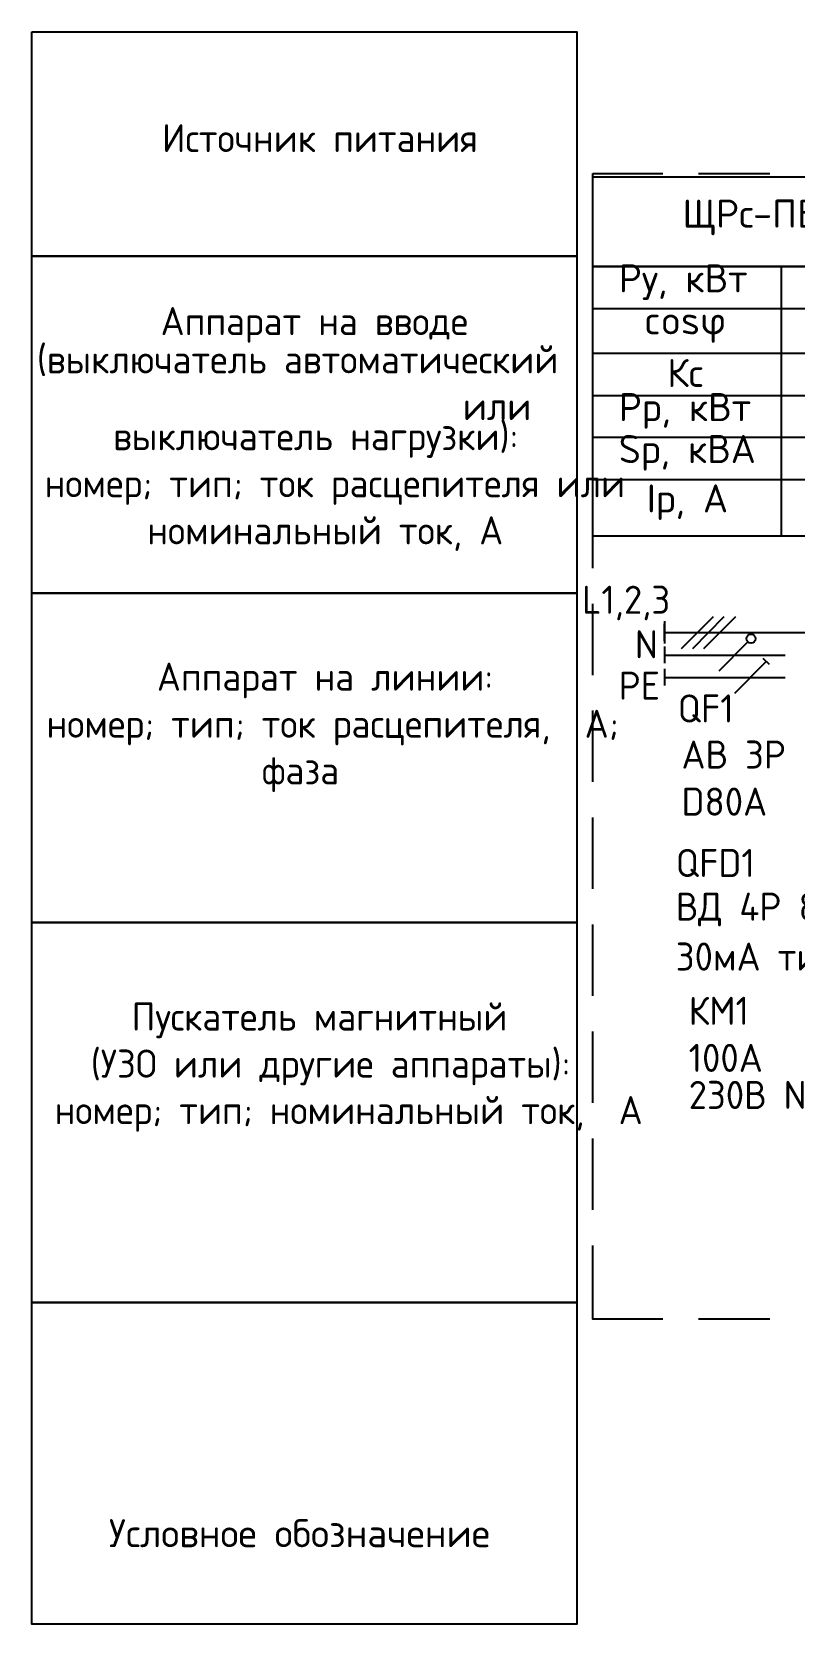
# Model space of a CAD drawing. Header units: millimetres. Extents: x -32 to 417638015, y -35 to 175284279.
# Drawn here: x 581266 to 588057, y 44435 to 58616 of the extents above; entities that cross this region are included whole.
import ezdxf

# ---------------------------------------------------------------- set-up
doc = ezdxf.new("R2010")
doc.units = ezdxf.units.MM
for name, color, linetype in [('PDF _0', 7, 'Continuous'), ('PDF _4_Однолинейная схема', 7, 'Continuous'), ('PDF _A-ANNO-NOTE', 7, 'Continuous'), ('PDF _пояснения', 7, 'Continuous'), ('PDF _Текст', 7, 'Continuous')]:
    doc.layers.add(name, color=color, linetype=linetype)
doc.styles.add('PDF GOST Common', font='GOST_Common.ttf')
doc.styles.add('PDF ISOCPEUR', font='isocpeur.ttf')

msp = doc.modelspace()

# ---------------------------------------------------------------- linework, layer by layer
at = {"layer": 'PDF _0', "lineweight": 25}
for points in [[(581266, 58616), (586122, 58616), (586122, 44435), (581266, 44435)], [(586126, 47300), (581266, 47300)]]:
    msp.add_lwpolyline(points, close=True, dxfattribs=at)
for points in [[(586262, 57354), (586888, 57354)], [(586262, 56694), (586262, 57354)], [(587206, 57354), (587841, 57354)], [(586262, 55746), (586262, 56381)], [(586262, 54793), (586262, 55428)], [(586262, 53841), (586262, 54476)], [(586262, 52888), (586262, 53523)], [(586901, 53193), (586901, 53345)], [(586905, 52994), (586905, 53142)], [(586905, 52795), (586905, 52943)], [(586262, 51936), (586262, 52571)], [(586262, 50983), (586262, 51618)], [(586262, 50031), (586262, 50666)], [(586262, 49078), (586262, 49713)], [(586262, 48126), (586262, 48761)], [(586888, 47152), (586262, 47152), (586262, 47808)], [(587841, 47152), (587206, 47152)]]:
    msp.add_lwpolyline(points, dxfattribs=at)
at = {"layer": 'PDF _4_Однолинейная схема', "lineweight": 25}
for points in [[(586901, 53367), (586901, 53168)], [(628345, 53265), (586902, 53265)], [(586901, 53066), (587976, 53066)], [(586901, 52867), (587976, 52867)]]:
    msp.add_lwpolyline(points, dxfattribs=at)
at = {"layer": 'PDF _4_Однолинейная схема', "color": 1, "lineweight": 25}
for points in [[(587053, 53125), (587337, 53409)], [(587155, 53125), (587434, 53409)], [(587252, 53125), (587536, 53409)], [(587388, 52926), (587642, 53180)], [(587527, 52727), (587807, 53007)], [(587836, 52981), (587781, 53036)]]:
    msp.add_lwpolyline(points, dxfattribs=at)
msp.add_circle((587673, 53212), 40.2, dxfattribs=at)
at = {"layer": 'PDF _A-ANNO-NOTE', "lineweight": 30}
for points in [[(581270, 56618), (586130, 56618)], [(581270, 53616), (586130, 53616)], [(581270, 50683), (586130, 50683)]]:
    msp.add_lwpolyline(points, dxfattribs=at)
at = {"layer": 'PDF _пояснения', "lineweight": 25}
msp.add_lwpolyline([(589191, 57325), (589191, 56525), (586262, 56525), (586262, 57325)], close=True, dxfattribs=at)
for points in [[(589191, 54125), (586262, 54125), (586262, 56525), (589191, 56525)], [(587942, 56525), (587942, 54125)], [(586262, 56152), (589191, 56152)], [(586262, 55754), (589191, 55754)], [(586262, 55378), (589191, 55378)], [(586262, 55005), (589191, 55005)], [(586262, 54628), (589191, 54628)]]:
    msp.add_lwpolyline(points, dxfattribs=at)

# ---------------------------------------------------------------- texts
at = {"layer": 'PDF _Текст', "attachment_point": 4}
for s, insert, char_height, style in [('Источник питания', (582426, 57670), 249.97, 'PDF GOST Common'), ('ЩРс-ПБ1', (587062, 56963), 250, 'PDF ISOCPEUR'), ('Ру, кВт', (586494, 56387), 250, 'PDF ISOCPEUR'), ('Аппарат на вводе', (582413, 56006), 249.97, 'PDF GOST Common'), ('cosφ', (586719, 56009), 250, 'PDF ISOCPEUR'), ('(выключатель автоматический\\P                         или', (581311, 55491), 249.97, 'PDF GOST Common'), ('Кс', (586926, 55578), 250, 'PDF ISOCPEUR'), ('Рр, кВт', (586494, 55240), 250, 'PDF ISOCPEUR'), ('выключатель нагрузки):', (581990, 54981), 249.97, 'PDF GOST Common'), ('Sр, кВА', (586494, 54867), 250, 'PDF ISOCPEUR'), ('номер; тип; ток расцепителя или', (581380, 54562), 249.97, 'PDF GOST Common'), ('Iр, А', (586744, 54427), 250, 'PDF ISOCPEUR'), ('номинальный ток, А', (582295, 54147), 249.97, 'PDF GOST Common'), ('L1,2,3', (586168, 53529), 250, 'PDF GOST Common'), ('N', (586638, 53161), 250, 'PDF GOST Common'), ('Аппарат на линии:', (582380, 52839), 249.97, 'PDF GOST Common'), ('PE', (586494, 52793), 250, 'PDF GOST Common'), ('QF1', (587019, 52590), 250, 'PDF GOST Common'), ('номер; тип; ток расцепителя,  А;', (581397, 52420), 249.97, 'PDF GOST Common'), ('АВ 3Р', (587053, 52179), 250, 'PDF GOST Common'), ('фаза', (583315, 52005), 250, 'PDF GOST Common'), ('D80А', (587053, 51760), 250, 'PDF GOST Common'), ('QFD1', (587002, 51214), 250, 'PDF GOST Common'), ('ВД 4P 80А', (587002, 50799), 250, 'PDF GOST Common'), ('30мА типА', (587002, 50380), 250, 'PDF GOST Common'), ('Пускатель магнитный', (582155, 49812), 249.97, 'PDF GOST Common'), ('КМ1', (587117, 49897), 250, 'PDF GOST Common'), ('(УЗО или другие аппараты):', (581791, 49393), 249.97, 'PDF GOST Common'), ('100А', (587117, 49478), 250, 'PDF GOST Common'), ('230В NO', (587117, 49148), 250, 'PDF GOST Common'), ('номер; тип; номинальный ток,  А', (581469, 48979), 249.97, 'PDF GOST Common'), ('Условное обозначение', (581952, 45245), 249.97, 'PDF ISOCPEUR')]:
    msp.add_mtext(s, dxfattribs=dict(at, insert=insert, char_height=char_height, style=style))

doc.saveas('drawing.dxf')
